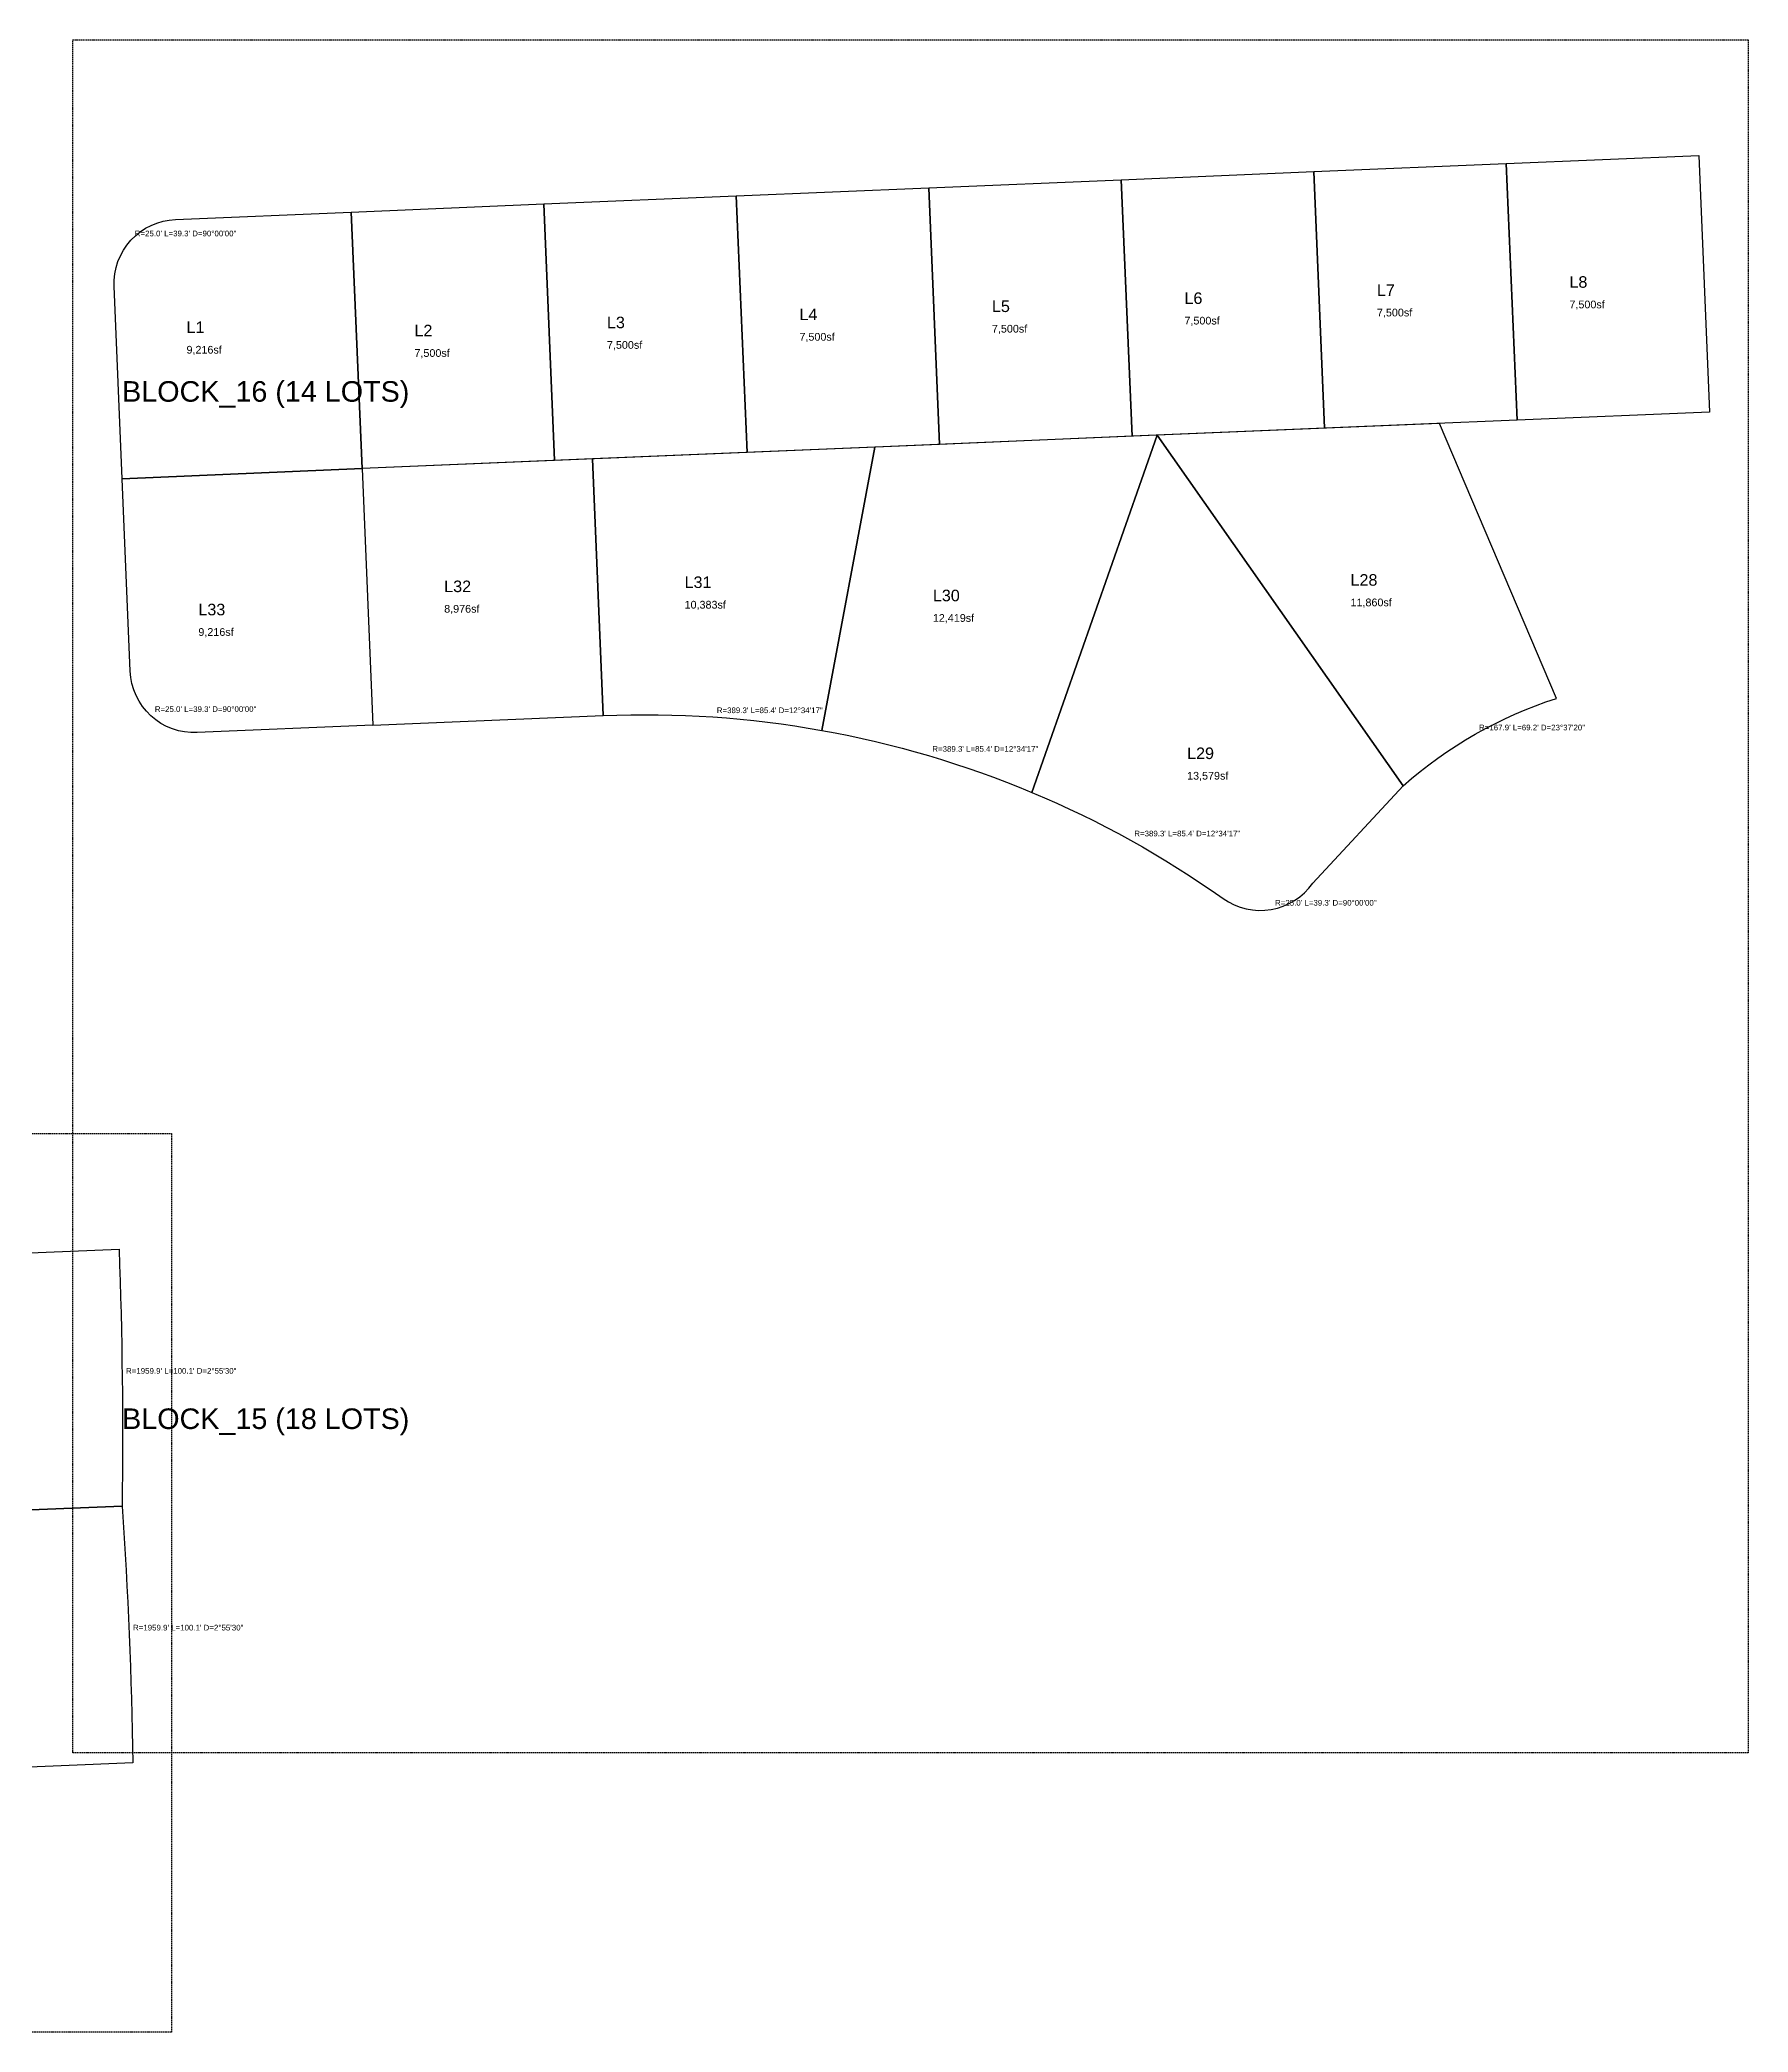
# Model space of a CAD drawing. Extents: x -844 to 2614, y -2909 to 108.
# Drawn here: x -32 to 633, y -1405 to -629 of the extents above; entities that cross this region are included whole.
import ezdxf

# ---------------------------------------------------------------- set-up
doc = ezdxf.new("R2010")
doc.units = 0
doc.linetypes.add('DASHED', pattern=[0.75, 0.5, -0.25])
for name, color, linetype in [('BLOCK-BORDER', 8, 'DASHED'), ('BLOCK-TITLE', 2, 'CONTINUOUS'), ('LOT-BOUNDARY', 4, 'CONTINUOUS'), ('LOT-CURVE', 6, 'CONTINUOUS'), ('LOT-DIM', 7, 'CONTINUOUS'), ('LOT-TEXT', 2, 'CONTINUOUS')]:
    doc.layers.add(name, color=color, linetype=linetype)
doc.styles.get("Standard").update_dxf_attribs({"font": 'Arial'})

msp = doc.modelspace()

# ---------------------------------------------------------------- linework, layer by layer
at = {"layer": 'BLOCK-BORDER'}
for p, q in [((-19.2021, -1296.1371), (-19.2021, -629.0984)), ((-19.2021, -629.0984), (632.9537, -629.0984)), ((632.9537, -629.0984), (632.9537, -1296.1371)), ((-844.2157, -1054.9627), (19.2038, -1054.9627)), ((19.2038, -1054.9627), (19.2038, -1404.8578)), ((632.9537, -1296.1371), (-19.2021, -1296.1371)), ((19.2038, -1404.8578), (-844.2157, -1404.8578))]:
    msp.add_line(p, q, dxfattribs=at)
at = {"layer": 'LOT-BOUNDARY'}
for p, q in [((538.8178, -677.2499), (613.7516, -674.0984)), ((613.7516, -674.0984), (617.9537, -774.01)), ((388.9503, -683.5531), (463.8841, -680.4015)), ((463.8841, -680.4015), (538.8178, -677.2499)), ((463.8841, -680.4015), (468.0862, -780.3132)), ((468.0862, -780.3132), (463.8841, -680.4015)), ((538.8178, -677.2499), (543.0199, -777.1616)), ((543.0199, -777.1616), (538.8178, -677.2499)), ((164.1491, -693.0078), (239.0828, -689.8562)), ((239.0828, -689.8562), (314.0166, -686.7046)), ((239.0828, -689.8562), (243.2849, -789.7679)), ((243.2849, -789.7679), (239.0828, -689.8562)), ((314.0166, -686.7046), (388.9503, -683.5531)), ((314.0166, -686.7046), (318.2187, -786.6163)), ((318.2187, -786.6163), (314.0166, -686.7046)), ((388.9503, -683.5531), (393.1524, -783.4647)), ((393.1524, -783.4647), (388.9503, -683.5531)), ((20.7758, -699.0378), (89.2153, -696.1594)), ((89.2153, -696.1594), (164.1491, -693.0078)), ((89.2153, -696.1594), (93.4174, -796.071)), ((93.4174, -796.071), (89.2153, -696.1594)), ((164.1491, -693.0078), (168.3512, -792.9195)), ((168.3512, -792.9195), (164.1491, -693.0078)), ((0, -800), (-3.1516, -725.0662)), ((617.9537, -774.01), (543.0199, -777.1616)), ((402.9038, -783.0546), (293.001, -787.6769)), ((393.1524, -783.4647), (318.2187, -786.6163)), ((354.0941, -922.1106), (402.9038, -783.0546)), ((402.9038, -783.0546), (354.0941, -922.1106)), ((468.0862, -780.3132), (393.1524, -783.4647)), ((512.8067, -778.4323), (402.9038, -783.0546)), ((498.6037, -919.5845), (402.9038, -783.0546)), ((402.9038, -783.0546), (498.6037, -919.5845)), ((543.0199, -777.1616), (468.0862, -780.3132)), ((558.3256, -885.5195), (512.8067, -778.4323)), ((243.2849, -789.7679), (168.3512, -792.9195)), ((293.001, -787.6769), (183.0981, -792.2992)), ((318.2187, -786.6163), (243.2849, -789.7679)), ((272.3438, -897.9748), (293.001, -787.6769)), ((293.001, -787.6769), (272.3438, -897.9748)), ((93.4174, -796.071), (0, -800)), ((0, -800), (93.4174, -796.071)), ((183.0981, -792.2992), (93.4174, -796.071)), ((168.3512, -792.9195), (93.4174, -796.071)), ((93.4174, -796.071), (97.6195, -895.9827)), ((93.4174, -796.071), (97.6195, -895.9827)), ((187.3002, -892.2109), (183.0981, -792.2992)), ((183.0981, -792.2992), (187.3002, -892.2109)), ((3.1516, -874.9338), (0, -800)), ((97.6195, -895.9827), (29.18, -898.8611)), ((97.6195, -895.9827), (187.3002, -892.2109)), ((463.4816, -957.5074), (498.6037, -919.5845)), ((-97.11, -1103.9959), (-1.2147, -1099.9627)), ((0, -1200), (-92.9079, -1203.9075)), ((-92.9079, -1203.9075), (0, -1200)), ((4.2038, -1299.9516), (-85.7167, -1303.7335))]:
    msp.add_line(p, q, dxfattribs=at)
at = {"layer": 'LOT-CURVE'}
for p, q in [((3.4215, -707.0965), (5.1685, -705.374)), ((5.1685, -705.374), (7.0759, -703.831)), ((7.0759, -703.831), (9.1254, -702.4824)), ((9.1254, -702.4824), (11.2972, -701.3412)), ((11.2972, -701.3412), (13.5703, -700.4183)), ((13.5703, -700.4183), (15.9231, -699.7227)), ((15.9231, -699.7227), (18.3326, -699.261)), ((18.3326, -699.261), (20.7758, -699.0378)), ((-1.6523, -715.4276), (-0.6974, -713.1677)), ((-0.6974, -713.1677), (0.4743, -711.0122)), ((0.4743, -711.0122), (1.8517, -708.982)), ((1.8517, -708.982), (3.4215, -707.0965)), ((-3.1343, -722.6129), (-2.8766, -720.1731)), ((-2.8766, -720.1731), (-2.381, -717.7703)), ((-2.381, -717.7703), (-1.6523, -715.4276)), ((-3.1516, -725.0662), (-3.1343, -722.6129)), ((3.3748, -877.377), (3.1516, -874.9338)), ((3.8365, -879.7865), (3.3748, -877.377)), ((4.5321, -882.1392), (3.8365, -879.7865)), ((5.4549, -884.4124), (4.5321, -882.1392)), ((6.5961, -886.5842), (5.4549, -884.4124)), ((7.9448, -888.6337), (6.5961, -886.5842)), ((9.4877, -890.5411), (7.9448, -888.6337)), ((11.2103, -892.2881), (9.4877, -890.5411)), ((187.3002, -892.2109), (192.635, -892.0232)), ((192.635, -892.0232), (197.9719, -891.9086)), ((197.9719, -891.9086), (203.3098, -891.8672)), ((203.3098, -891.8672), (208.6478, -891.8991)), ((208.6478, -891.8991), (213.9848, -892.0041)), ((213.9848, -892.0041), (219.3199, -892.1823)), ((538.2177, -893.4727), (542.1546, -891.6758)), ((542.1546, -891.6758), (546.1365, -889.981)), ((546.1365, -889.981), (550.1608, -888.3893)), ((550.1608, -888.3893), (554.2247, -886.9018)), ((554.2247, -886.9018), (558.3256, -885.5195)), ((13.0957, -893.8579), (11.2103, -892.2881)), ((15.126, -895.2353), (13.0957, -893.8579)), ((17.2815, -896.407), (15.126, -895.2353)), ((19.5414, -897.3618), (17.2815, -896.407)), ((21.8841, -898.0906), (19.5414, -897.3618)), ((24.2869, -898.5862), (21.8841, -898.0906)), ((26.7267, -898.8438), (24.2869, -898.5862)), ((29.18, -898.8611), (26.7267, -898.8438)), ((219.3199, -892.1823), (224.6521, -892.4336)), ((224.6521, -892.4336), (229.9803, -892.7581)), ((229.9803, -892.7581), (235.3035, -893.1555)), ((235.3035, -893.1555), (240.6208, -893.626)), ((240.6208, -893.626), (245.9312, -894.1693)), ((245.9312, -894.1693), (251.2336, -894.7853)), ((251.2336, -894.7853), (256.5271, -895.4741)), ((256.5271, -895.4741), (261.8106, -896.2353)), ((261.8106, -896.2353), (267.0832, -897.0689)), ((267.0832, -897.0689), (272.3438, -897.9748)), ((272.3438, -897.9748), (277.5916, -898.9527)), ((277.5916, -898.9527), (282.8254, -900.0024)), ((522.9717, -901.6557), (526.7029, -899.4633)), ((526.7029, -899.4633), (530.4893, -897.3677)), ((530.4893, -897.3677), (534.3284, -895.3704)), ((534.3284, -895.3704), (538.2177, -893.4727)), ((282.8254, -900.0024), (288.0444, -901.1239)), ((288.0444, -901.1239), (293.2475, -902.3168)), ((293.2475, -902.3168), (298.4337, -903.5809)), ((298.4337, -903.5809), (303.6021, -904.9161)), ((303.6021, -904.9161), (308.7517, -906.3219)), ((308.7517, -906.3219), (313.8816, -907.7983)), ((512.1344, -908.7992), (515.685, -906.3252)), ((515.685, -906.3252), (519.2983, -903.9435)), ((519.2983, -903.9435), (522.9717, -901.6557)), ((313.8816, -907.7983), (318.9907, -909.3449)), ((318.9907, -909.3449), (324.0781, -910.9614)), ((324.0781, -910.9614), (329.1429, -912.6475)), ((329.1429, -912.6475), (334.1841, -914.4029)), ((334.1841, -914.4029), (339.2008, -916.2272)), ((501.881, -916.7583), (505.2301, -914.0175)), ((505.2301, -914.0175), (508.6486, -911.3639)), ((508.6486, -911.3639), (512.1344, -908.7992)), ((339.2008, -916.2272), (344.192, -918.1202)), ((344.192, -918.1202), (349.1567, -920.0814)), ((349.1567, -920.0814), (354.0941, -922.1106)), ((354.0941, -922.1106), (359.0032, -924.2072)), ((498.6037, -919.5845), (501.881, -916.7583)), ((359.0032, -924.2072), (363.883, -926.371)), ((363.883, -926.371), (368.7328, -928.6015)), ((368.7328, -928.6015), (373.5515, -930.8982)), ((373.5515, -930.8982), (378.3382, -933.2609)), ((378.3382, -933.2609), (383.0922, -935.6889)), ((383.0922, -935.6889), (387.8123, -938.1819)), ((387.8123, -938.1819), (392.4979, -940.7395)), ((392.4979, -940.7395), (397.1479, -943.361)), ((397.1479, -943.361), (401.7615, -946.046)), ((401.7615, -946.046), (406.3379, -948.7941)), ((406.3379, -948.7941), (410.8762, -951.6046)), ((410.8762, -951.6046), (415.3755, -954.4771)), ((415.3755, -954.4771), (419.835, -957.4111)), ((419.835, -957.4111), (424.2538, -960.4059)), ((424.2538, -960.4059), (428.6312, -963.461)), ((458.409, -962.8076), (460.2709, -961.21)), ((460.2709, -961.21), (461.9672, -959.4376)), ((461.9672, -959.4376), (463.4816, -957.5074)), ((428.6312, -963.461), (430.7005, -964.779)), ((430.7005, -964.779), (432.889, -965.8877)), ((432.889, -965.8877), (435.1757, -966.7767)), ((435.1757, -966.7767), (437.5385, -967.4372)), ((437.5385, -967.4372), (439.9547, -967.8629)), ((439.9547, -967.8629), (442.4009, -968.0498)), ((442.4009, -968.0498), (444.8537, -967.9959)), ((444.8537, -967.9959), (447.2894, -967.702)), ((447.2894, -967.702), (449.6846, -967.1707)), ((449.6846, -967.1707), (452.0162, -966.4072)), ((452.0162, -966.4072), (454.2616, -965.4188)), ((454.2616, -965.4188), (456.3994, -964.2151)), ((456.3994, -964.2151), (458.409, -962.8076)), ((-1.2147, -1099.9627), (-0.9892, -1106.2121)), ((-0.9892, -1106.2121), (-0.7836, -1112.4622)), ((-0.7836, -1112.4622), (-0.598, -1118.7129)), ((-0.598, -1118.7129), (-0.4323, -1124.9642)), ((-0.4323, -1124.9642), (-0.2865, -1131.2159)), ((-0.2865, -1131.2159), (-0.1607, -1137.4681)), ((-0.1607, -1137.4681), (-0.0548, -1143.7207)), ((-0.0548, -1143.7207), (0.0311, -1149.9736)), ((0.0311, -1149.9736), (0.097, -1156.2267)), ((0.097, -1156.2267), (0.143, -1162.48)), ((0.143, -1162.48), (0.1691, -1168.7334)), ((0.1691, -1168.7334), (0.1752, -1174.9869)), ((0.1752, -1174.9869), (0.1613, -1181.2403)), ((0.1613, -1181.2403), (0.1275, -1187.4937)), ((0.0737, -1193.747), (0, -1200)), ((0.1275, -1187.4937), (0.0737, -1193.747)), ((0, -1200), (0.4122, -1206.2396)), ((0.4122, -1206.2396), (0.8044, -1212.4804)), ((0.8044, -1212.4804), (1.1768, -1218.7225)), ((1.1768, -1218.7225), (1.5292, -1224.9658)), ((1.5292, -1224.9658), (1.8618, -1231.2101)), ((1.8618, -1231.2101), (2.1743, -1237.4554)), ((2.1743, -1237.4554), (2.467, -1243.7018)), ((2.467, -1243.7018), (2.7397, -1249.949)), ((2.7397, -1249.949), (2.9925, -1256.1971)), ((2.9925, -1256.1971), (3.2254, -1262.4459)), ((3.2254, -1262.4459), (3.4383, -1268.6954)), ((3.4383, -1268.6954), (3.6313, -1274.9456)), ((3.6313, -1274.9456), (3.8043, -1281.1964)), ((3.8043, -1281.1964), (3.9574, -1287.4477)), ((3.9574, -1287.4477), (4.0906, -1293.6995)), ((4.0906, -1293.6995), (4.2038, -1299.9516))]:
    msp.add_line(p, q, dxfattribs=at)

# ---------------------------------------------------------------- texts
at = {"layer": 'BLOCK-TITLE'}
for s, p in [('BLOCK_16 (14 LOTS)', (0, -770)), ('BLOCK_15 (18 LOTS)', (0, -1170))]:
    msp.add_text(s, height=8, dxfattribs=at).set_placement(p)
at = {"layer": 'LOT-DIM'}
for s, p in [('R=25.0\' L=39.3\' D=90%%d00\'00"', (4.9215, -705.5965)), ('R=25.0\' L=39.3\' D=90%%d00\'00"', (12.7103, -890.7881)), ('R=389.3\' L=85.4\' D=12%%d34\'17"', (231.4803, -891.2581)), ('R=167.9\' L=69.2\' D=23%%d37\'20"', (528.2029, -897.9633)), ('R=389.3\' L=85.4\' D=12%%d34\'17"', (315.3816, -906.2983)), ('R=389.3\' L=85.4\' D=12%%d34\'17"', (393.9979, -939.2395)), ('R=25.0\' L=39.3\' D=90%%d00\'00"', (448.7894, -966.202)), ('R=1959.9\' L=100.1\' D=2%%d55\'30"', (1.5311, -1148.4736)), ('R=1959.9\' L=100.1\' D=2%%d55\'30"', (4.2397, -1248.449))]:
    msp.add_text(s, height=2.2, dxfattribs=at).set_placement(p)
at = {"layer": 'LOT-TEXT'}
for s, height, p in [('L8', 4.5, (563.3858, -725.63)), ('L6', 4.5, (413.5183, -731.9331)), ('L7', 4.5, (488.452, -728.7816)), ('L3', 4.5, (188.717, -741.3878)), ('L4', 4.5, (263.6508, -738.2363)), ('L5', 4.5, (338.5845, -735.0847)), ('7,500sf', 3, (413.5183, -739.9331)), ('7,500sf', 3, (488.452, -736.7816)), ('7,500sf', 3, (563.3858, -733.63)), ('L1', 4.5, (25.0514, -743.2669)), ('L2', 4.5, (113.7832, -744.5394)), ('7,500sf', 3, (263.6508, -746.2363)), ('7,500sf', 3, (338.5845, -743.0847)), ('9,216sf', 3, (25.0514, -751.2669)), ('7,500sf', 3, (113.7832, -752.5394)), ('7,500sf', 3, (188.717, -749.3878)), ('L28', 4.5, (478.16, -841.6478)), ('L32', 4.5, (125.3588, -844.141)), ('L31', 4.5, (218.9358, -842.5405)), ('L30', 4.5, (315.5857, -847.7042)), ('L33', 4.5, (29.6737, -853.1697)), ('8,976sf', 3, (125.3588, -852.141)), ('10,383sf', 3, (218.9358, -850.5405)), ('12,419sf', 3, (315.5857, -855.7042)), ('11,860sf', 3, (478.16, -849.6478)), ('9,216sf', 3, (29.6737, -861.1697)), ('L29', 4.5, (414.5429, -909.1436)), ('13,579sf', 3, (414.5429, -917.1436))]:
    msp.add_text(s, height=height, dxfattribs=at).set_placement(p)

doc.saveas('drawing.dxf')
